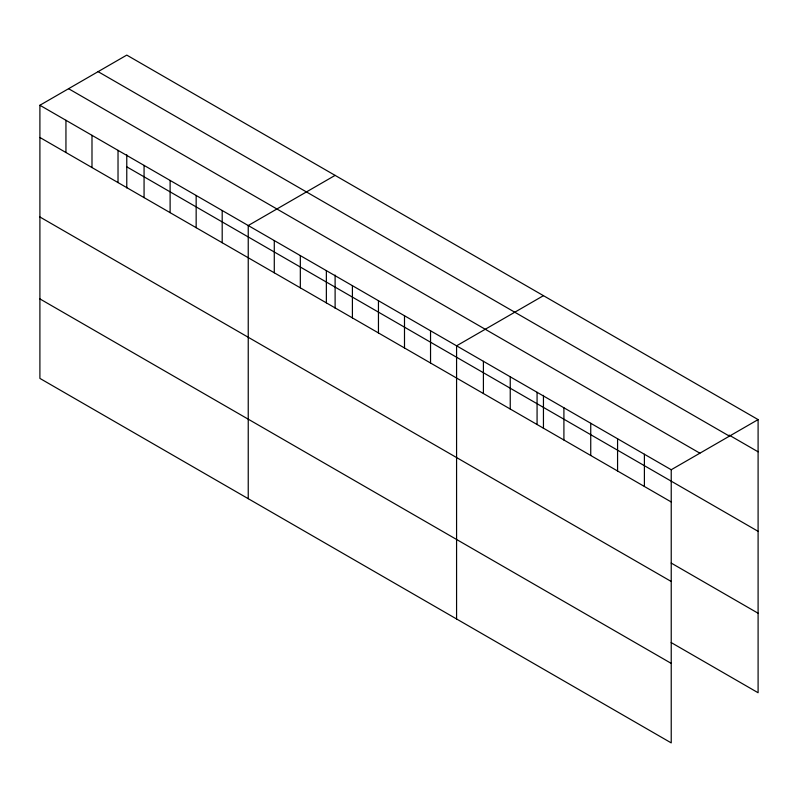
<?xml version="1.0" encoding="UTF-8"?>
<svg xmlns="http://www.w3.org/2000/svg" width="798" height="798" viewBox="0 0 798 798"><rect width="100%" height="100%" fill="white"/><g stroke="black" fill="none" stroke-linecap="round" stroke-linejoin="round"><path stroke-width="1.2" d="M39.9 105.256L671.228 469.743L671.228 742.898L39.9 378.402L39.9 105.256L126.772 55.102L758.1 419.598L758.1 692.744L671.168 642.56M335.11 175.38L248.238 225.535L248.238 498.69M543.448 295.669L456.576 345.823L456.576 618.969M671.228 469.743L758.1 419.598M729.123 435.09L758.1 451.818M98.104 71.65L729.432 436.147M68.568 88.698L699.896 453.194M126.772 166.832L758.1 531.328M39.9 137.475L671.228 501.972M671.168 563.049L758.1 613.243M39.9 216.986L671.228 581.483M39.9 298.901L671.228 663.397M644.395 454.252L644.395 486.481M617.572 438.76L617.572 470.99M590.739 423.269L590.739 455.498M563.907 407.778L563.907 440.007M543.448 395.349L543.448 428.496M537.074 392.297L537.074 424.516M510.241 376.806L510.241 409.025M483.408 361.314L483.408 393.534M430.541 330.781L430.541 363.01M404.496 315.749L404.496 347.978M378.452 300.716L378.452 332.936M352.407 285.674L352.407 317.903M335.11 275.071L335.11 308.218M326.362 270.642L326.362 302.871M300.327 255.609L300.327 287.839M274.283 240.567L274.283 272.796M222.193 210.502L222.193 242.732M196.158 195.46L196.158 227.689M170.114 180.428L170.114 212.657M144.069 165.395L144.069 197.625M126.772 154.782L126.772 187.929M118.024 150.353L118.024 182.582M91.989 135.321L91.989 167.55M65.945 120.289L65.945 152.518"/></g></svg>
